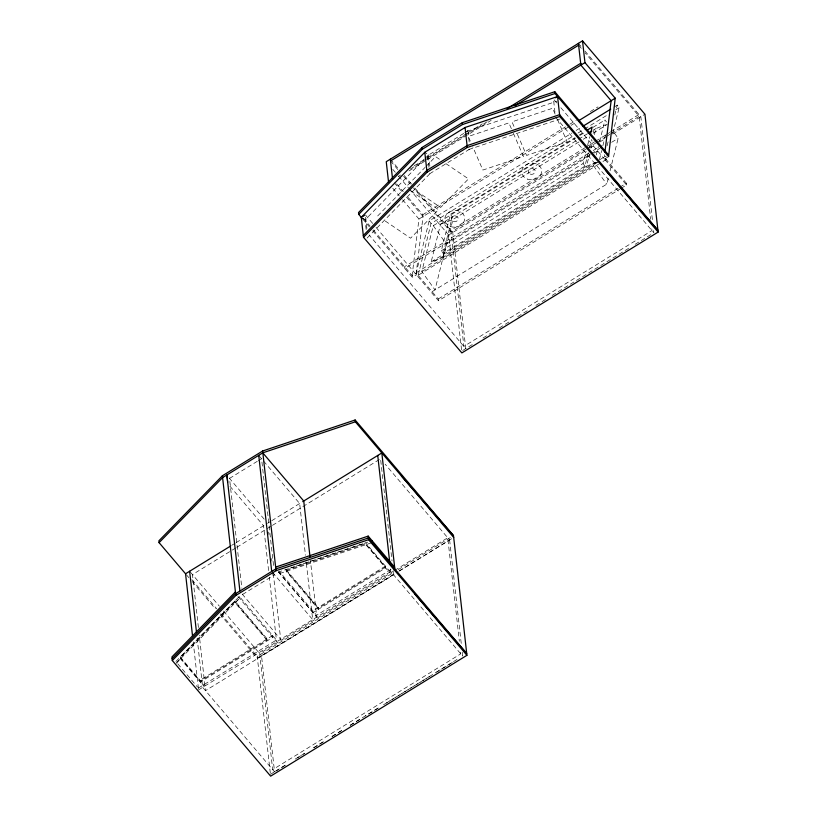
<?xml version="1.0" encoding="UTF-8"?>
<svg xmlns="http://www.w3.org/2000/svg" width="817" height="817" viewBox="0 0 817 817"><rect width="100%" height="100%" fill="white"/><g stroke="black" fill="none" stroke-linecap="round" stroke-linejoin="round"><path stroke-width="0.61" stroke-dasharray="4.08 3.06" d="M402.587 199.787L418.947 219.017L412.136 275.564L416.221 273.041L423.043 216.505L422.838 214.687L406.478 195.457M621.094 188.359L626.527 185.01L604.478 159.08L604.611 154.74M598.657 164.166L418.13 275.309L416.251 272.694L429.15 220.927L571.839 133.089M418.13 275.309L431.029 223.552L573.718 135.704M589.894 155.69L446.419 244.017L434.991 289.892L421.838 271.571L433.265 225.696L575.648 138.042M443.56 257.161L431.172 261.869L440.557 224.195L587.535 133.712M588.281 152.779L584.952 166.127L443.212 253.393L441.333 250.778L450.402 214.36L574.831 137.756M443.212 253.393L452.281 216.975L450.402 214.36M578.977 141.923L452.935 219.518L443.549 257.192L598.922 161.541L601.649 150.604M441.333 250.778L583.072 163.512L586.106 151.37M587.617 145.303L589.731 136.807M589.496 147.918L591.61 139.421M593.428 132.14L594.03 129.709M431.172 261.869L586.555 166.208L589.578 154.056M591.099 147.979L592.907 140.687M594.429 134.611L595.94 128.535L608.308 123.867M421.838 271.571L593.571 165.851L594.766 161.02M596.277 154.985L598.381 146.529M599.586 141.698L604.999 119.966L606.459 122.009M602.864 145.743L605.581 134.805M607.102 145.804L608.645 139.646M614.782 114.993L617.233 105.138L619.112 107.752L612.668 133.631M602.977 161.511L606.224 159.509L606.837 157.048M432.081 291.689L606.725 184.172L608.532 176.921M610.033 170.886L618.152 138.287L613.036 131.169M366.159 229.587L365.076 219.916L424.166 159.366M425.044 158.467L428.578 154.852L424.779 152.279M377.689 215.933L405.559 187.379M407.703 185.183L425.116 167.342M425.984 166.443L435.563 156.629L440.71 160.112M367.109 238.053L430.61 172.99M198.378 688.057L276.412 640.028L239.35 596.451L175.849 661.566L197.571 687.117M180.251 656.98L203.831 684.707L204.036 686.515L180.455 658.798L180.251 656.98L234.908 601.006L267.179 638.935L267.384 640.742L235.112 602.813L234.908 601.006M176.901 662.434L180.455 658.798M235.112 602.813L239.555 598.269L239.35 596.451M176.043 663.384L239.555 598.299M463.688 133.426L427.638 155.628L428.996 167.72M464.75 132.773L467.927 130.822L466.507 129.147M414.188 165.8L426.086 158.478M427.158 157.814L467.161 133.191M468.243 132.528L482.296 123.878M398.451 176.339L400.606 175.012M410.338 169.017L423.308 161.031M424.391 160.367L464.383 135.745M465.465 135.081L487.085 121.774M408.99 170.947L426.28 160.295M427.362 159.632L491.14 120.365M429.671 173.766L469.959 148.96M422.838 214.687L565.517 126.839M569.847 124.184L576.332 120.191M590.385 111.541L597.952 106.884M418.947 219.017L570.052 125.992M571.134 125.328L576.536 121.999M576.159 130.424L581.561 127.095M613.996 107.129L617.233 105.138M578.038 133.038L583.44 129.709M584.523 129.045L607.225 115.074M615.875 109.744L619.112 107.752M579.161 135.091L584.574 131.762M579.999 135.356L585.432 132.017M593.04 127.329L604.999 119.966M593.765 129.872L595.94 128.535M583.318 139.247L588.751 135.908M593.101 133.232L606.132 125.205M584.901 147.795L450.861 230.312L463.882 346.388L651.966 230.588L651.68 228.066M585.983 147.131L594.633 141.801M595.705 141.137L605.438 135.152M606.52 134.488L609.758 132.487M610.84 131.823L638.945 114.523L650.689 219.242M586.187 148.939L451.066 232.13L413.443 187.9M587.27 148.275L595.91 142.955M596.992 142.291L605.642 136.96M606.725 136.296L609.962 134.305M611.045 133.641L639.149 116.331L585.166 52.87M461.544 349.87L448.666 235.051L585.707 150.685M590.037 148.02L595.44 144.691M599.76 142.035L604.09 139.37M612.73 134.049L644.93 114.227M588.904 153.177L404.568 266.669L404.772 268.476L590.191 154.321M593.213 150.532L598.667 147.172M591.253 153.678L599.954 148.316M594.245 153.014L599.678 149.664M611.637 142.301L618.152 138.287M416.251 272.694L595.695 162.215M600.015 159.56L604.345 156.895L606.224 159.509M608.604 156.547L604.478 159.08L604.314 157.252L606.357 155.996M372.705 230.792L412.36 277.351L416.425 274.859L416.221 273.041L438.28 298.971L438.484 300.779L620.011 189.023M438.28 298.971L618.714 187.879M619.807 187.216L626.322 183.192L604.274 157.273M257.294 461.319L229.526 478.405L241.842 588.169M258.356 460.665L261.563 458.694L273.726 567.192M462.708 350.503L473.503 343.804M483.061 337.962L490.629 333.305M499.279 327.985L510.125 321.255M517.661 316.669L528.466 310.011M535.972 305.344L546.839 298.695M552.139 295.397L631.163 246.795M635.177 244.273L652.783 233.478M231.793 545.296L235.041 543.295M236.123 542.631L266.383 524.003M267.465 523.329L270.713 521.338M271.795 520.674L303.74 501.005M235.715 547.962L192.475 574.586L198.419 627.579M236.797 547.298L271.387 526.005M272.469 525.341L380.559 458.786L392.027 560.983M242.547 594.48L274.583 574.76L272.469 572.288M391.006 569.449L316.618 615.252L279.557 571.675L367.762 542.12M198.582 689.875L393.825 569.653M393.692 571.032L259.653 653.549L272.674 769.655L460.757 653.855L460.339 650.066M394.774 570.368L447.736 537.76L459.348 641.233M270.304 773.076L257.222 656.449L393.896 572.298M398.236 569.633L453.486 535.615M394.049 574.147L257.426 658.257L220.233 614.537M399.472 570.807L453.701 537.443M197.142 638.118L202.657 687.322L274.563 771.871L261.511 655.745L394.499 573.922M398.829 571.257L449.626 539.986L385.175 464.209M270.447 774.332L274.757 771.687M275.829 771.023L286.45 764.528L275.646 771.207M295.223 759.085L304.823 753.213M323.226 741.846L312.39 748.556L323.205 741.928M350.156 725.261L379.415 707.297L365.362 715.968M435.298 672.851L458.041 658.839M297.265 757.9L304.833 753.243M350.227 725.292L359.96 719.297M436.707 672.054L454.007 661.402M586.555 166.208L598.922 161.541M440.557 224.195L452.935 219.518M466.732 131.394L556.837 101.226M468.764 149.531L560.074 118.965M286.021 569.52L318.283 607.439L318.487 609.257L286.226 571.328L286.021 569.52L365.608 542.845L389.188 570.562L389.392 572.38L365.812 544.653L365.608 542.845M279.751 573.493L372.307 542.529M445.857 163.594L468.488 178.903L440.629 207.457L413.872 189.36M410.706 190.861L438.484 209.652L410.614 238.207L382.836 219.416M361.277 217.353L365.076 219.916M578.426 43.362L580.877 46.252M584.962 51.062L640.845 116.739L652.446 220.202M578.63 45.18L581.898 49.03M556.765 102.932L553.466 99.061L555.233 114.778M560.881 107.762L604.509 159.06M555.509 117.188L653.855 232.814L653.58 230.292M390.332 159.162L398.543 168.813M404.241 175.512L411.686 184.264M414.873 188.012L452.751 232.539L465.772 348.614L369.07 234.928M390.536 160.98L397.899 169.63M403.629 176.36L410.165 184.05M392.814 169.405L395.275 172.295M398.563 176.166L408.418 187.747M409.246 188.717L448.666 235.051M396.664 183.917L403.2 191.617M394.407 182.845L402.587 192.465M406.682 197.275L423.043 216.505M392.773 188.247L399.319 195.947M365.383 214.851L372.787 223.562M376.086 227.432L438.484 300.779M363.463 218.343L370.04 226.074M373.328 229.945L412.156 275.543L412.34 277.372M362.115 218.333L369.529 227.044M258.693 455.375L262.788 460.185M263.615 461.145L299.655 503.517L305.456 555.243M229.148 477.965L264.371 519.367M229.975 486.258L263.564 525.739L268.66 571.154M278.229 571.665L316.812 617.06M278.26 571.818L316.761 617.07L310.399 560.299M272.531 572.411L312.676 619.592L306.304 562.821M242.169 594.03L280.67 639.292L273.45 574.954M237.992 596.461L276.616 641.835L269.365 577.466M190.351 572.084L219.375 606.214M223.511 611.065L261.542 655.775M191.934 579.692L216.73 608.839M220.856 613.7L257.222 656.449M186.378 574.739L188.85 577.65M192.138 581.51L215.29 608.726M593.571 165.851L606.725 184.172M583.072 163.512L584.952 166.127M433.265 225.696L446.419 244.017M429.15 220.927L431.029 223.552M555.1 114.053L552.588 108.263L511.993 121.856L514.506 127.646M557.613 119.833L567.172 141.831L526.577 155.424L516.518 132.272M511.381 128.688L508.868 122.897L468.274 136.49L470.796 142.281M513.393 133.314L523.452 156.466L482.857 170.059L472.798 146.907M272.041 572.543L273.338 575.525M626.322 183.192L626.527 185.01M467.927 130.822L469.285 142.914M428.578 154.852L429.936 166.944M449.616 539.966L461.237 643.439M462.208 652.252L462.647 656.051L390.751 571.522L390.465 569M365.648 217.271L367.282 231.783M393.304 572.339L393.58 574.862L205.496 690.661L199.266 635.146M279.557 571.675L279.792 573.503M268.64 532.051L268.926 534.573M271.612 558.552L271.898 561.075M193.19 641.896L198.429 688.578M235.01 601.915L180.353 657.889L200.155 681.164L267.282 639.844L235.01 601.915M272.633 635.575L200.053 680.255L200.257 682.072L272.827 637.393L272.633 635.575M385.41 566.12L312.829 610.799L313.034 612.617L385.614 567.927L385.41 566.12M385.512 567.029L318.385 608.348L286.124 570.419L365.71 543.744L385.512 567.029M341.577 730.592L330.773 737.24L341.588 730.612M432.387 674.689L383.735 704.632L432.387 674.709M527.516 179.127A9.967 8.333 -6.4 0 0 541.671 170.406A9.967 8.333 -6.4 0 0 526.087 164.758A9.967 8.333 -6.4 0 0 527.516 179.127M530.274 174.113A3.482 2.911 -6.4 0 0 535.217 171.07A3.482 2.911 -6.4 0 0 529.773 169.099A3.482 2.911 -6.4 0 0 530.274 174.113M450.514 226.523A9.967 8.333 -6.4 0 0 464.679 217.802A9.967 8.333 -6.4 0 0 449.084 212.154A9.967 8.333 -6.4 0 0 450.514 226.523M453.282 221.509A3.482 2.911 -6.4 0 0 458.225 218.466A3.482 2.911 -6.4 0 0 452.781 216.495A3.482 2.911 -6.4 0 0 453.282 221.509"/><path stroke-width="1.23" d="M604.917 152.228L611.126 100.705L580.867 65.135L578.426 43.362M608.573 156.568L615.211 98.193L584.952 62.613L582.511 40.85L386.247 161.684L388.555 182.232M590.334 134.376L592.151 127.095L586.739 130.424M608.369 154.75L554.794 91.718L462.289 122.713L422.052 147.489L358.53 212.543L358.734 214.36L361.196 217.261M358.734 214.36L422.256 149.297L462.493 124.521L554.998 93.526L608.604 156.547M361.277 217.353L424.779 152.279L465.087 127.483L557.562 96.549L559.778 116.474L658.124 232.079L461.86 352.913L363.514 237.298L361.277 217.353L364.362 215.484M363.31 235.49L426.831 170.426L467.13 145.62L559.594 114.686M363.514 237.298L427.036 172.244L467.273 147.469L559.778 116.474M235.439 591.886L171.938 656.96L172.305 660.534L270.652 776.15L466.916 655.316L453.486 535.615L355.14 419.999L262.635 451.004L222.398 475.77L158.876 540.834L159.08 542.651L185.52 573.738M159.08 542.651L222.602 477.588L262.839 452.812L355.344 421.817L453.701 537.443M227.677 482.224L226.86 474.973L239.912 591.069M172.142 658.768L235.623 593.663L275.86 568.887L368.385 537.933L372.307 542.529L372.072 540.68L394.642 567.212M172.305 660.534L235.827 595.481L276.064 570.705L368.569 539.71L466.916 655.316M390.536 160.98L578.63 45.18M507.153 108.569L580.662 63.318L581.132 63.869M514.924 105.73L584.952 62.613M555.509 97.795L557.562 96.539M578.702 120.671L615.211 98.193M582.644 126.431L610.748 109.131M588.618 133.038L591.865 131.047M230.711 545.96L185.551 573.769L192.485 635.585M303.138 501.372L381.825 452.955L394.846 569.02M275.676 567.09L368.181 536.115L372.103 540.711M605.816 170.59L657.92 230.271L559.574 114.656M401.382 475.933L453.486 535.615M414.607 593.826L466.711 653.508L368.365 537.892M582.511 40.85L644.93 114.227L658.124 232.079M262.788 452.853L303.74 501.005L309.97 556.51M600.832 145.835L601.006 147.673M554.794 91.718L554.998 93.526M465.087 127.483L467.273 147.469M462.289 122.713L462.493 124.521M424.779 152.279L427.036 172.244M422.052 147.489L422.256 149.297M390.332 159.162L392.568 179.117M377.73 455.457L389.77 562.709M355.14 419.999L355.344 421.817M368.181 536.115L368.569 539.71M262.635 451.004L276.064 570.705M258.723 455.355L271.714 571.44M222.398 475.77L235.827 595.481M189.636 571.246L196.427 631.807"/></g></svg>
